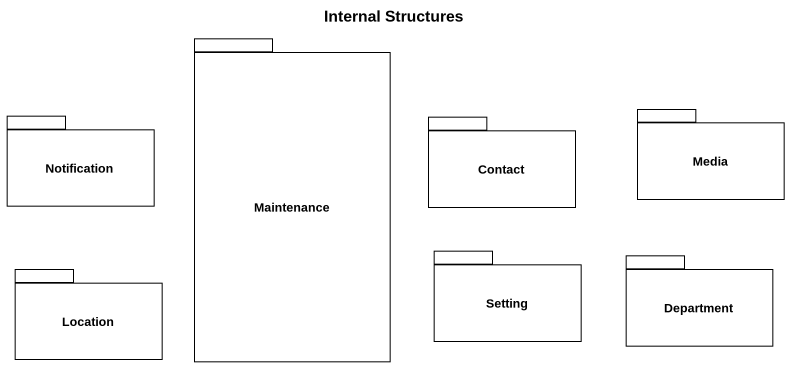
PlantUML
@startuml
title Internal Structures
package Maintenance {
}
package Notification {
}
package Contact {
}
package Media {
}
package Location {
}
package Setting {
}
package Department {
}
@enduml
